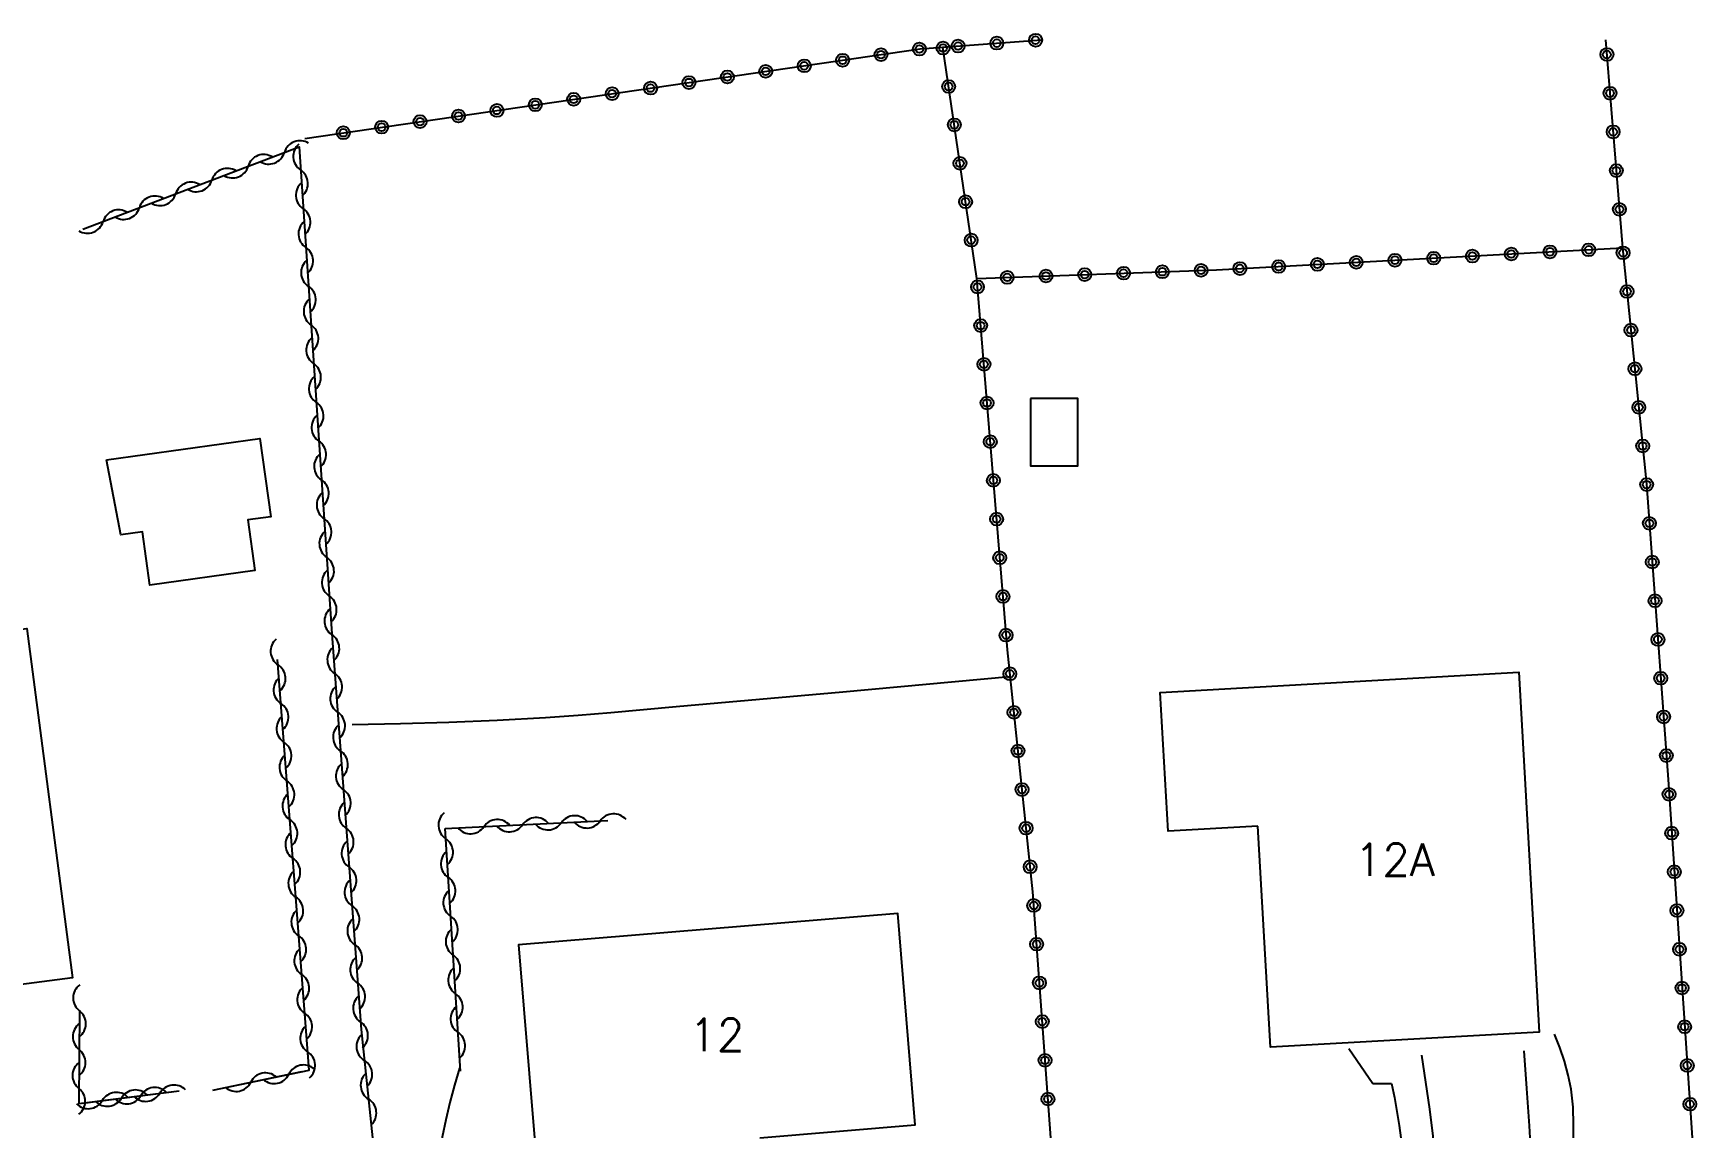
# Model space of a CAD drawing. Header units: millimetres. Extents: x 182998 to 184000, y 151998 to 153001.
# Drawn here: x 183479.6 to 183543.9, y 152000 to 152042.7 of the extents above; entities that cross this region are included whole.
import ezdxf
from ezdxf.enums import TextEntityAlignment as Align

# ---------------------------------------------------------------- set-up
doc = ezdxf.new("R2010")
doc.units = ezdxf.units.MM
doc.layers.get('0').update_dxf_attribs({"linetype": 'CONTINUOUS'})
for name, color, linetype in [('W0071', 7, 'CONTINUOUS'), ('W0101', 7, 'CONTINUOUS'), ('W0104', 1, 'CONTINUOUS'), ('W0211', 2, 'CONTINUOUS'), ('W0310', 3, 'CONTINUOUS'), ('W0323', 7, 'CONTINUOUS'), ('W0330', 7, 'CONTINUOUS'), ('W0991', 7, 'CONTINUOUS')]:
    doc.layers.add(name, color=color, linetype=linetype)
doc.styles.get("Standard").update_dxf_attribs({"font": 'romans.shx', "width": 0.85})

# ---------------------------------------------------------------- blocks, each defined once
blk = doc.blocks.new('t310o')
at = {"color": 0, "linetype": 'Continuous'}
for centre, start, end in [((-0.5, 0.375), 216.8699, 323.1304), ((0.5, -0.375), 36.8699, 143.1303)]:
    blk.add_arc(centre, 0.625, start, end, dxfattribs=at)
blk = doc.blocks.new('t323o')
at = {"color": 0, "linetype": 'Continuous'}
for radius in [0.25, 0.15]:
    blk.add_circle((0, 0), radius, dxfattribs=at)

msp = doc.modelspace()

# ---------------------------------------------------------------- linework, layer by layer
at = {"layer": 'W0071'}
for points in [[(183533.225, 152003.191), (183533.385, 152002.148), (183533.532, 152001.103), (183533.666, 152000.056), (183533.672, 152000)], [(183537.184, 152003.359), (183537.288, 152001.908), (183537.383, 152000.455), (183537.411, 152000)]]:
    msp.add_lwpolyline(points, dxfattribs=at)
at = {"layer": 'W0101'}
for points in [[(183473.873, 152005.237), (183472.544, 152015.394), (183470.735, 152015.478), (183470.339, 152018.499), (183479.333, 152019.676), (183481.1, 152006.183), (183473.873, 152005.237)], [(183526.909, 152012.036), (183523.432, 152011.841), (183523.131, 152017.207), (183536.994, 152017.984), (183537.774, 152004.078), (183527.387, 152003.496), (183526.909, 152012.036)]]:
    msp.add_lwpolyline(points, close=True, dxfattribs=at)
msp.add_lwpolyline([(183507.656, 152000), (183513.659, 152000.495), (183512.985, 152008.664), (183498.331, 152007.456), (183498.946, 152000)], dxfattribs=at)
at = {"layer": 'W0104'}
for points in [[(183518.121, 152028.568), (183518.121, 152025.957), (183519.946, 152025.957), (183519.946, 152028.568), (183518.121, 152028.568)], [(183482.412, 152026.195), (183488.335, 152027.022), (183488.757, 152023.996), (183487.872, 152023.873), (183488.146, 152021.913), (183484.089, 152021.347), (183483.801, 152023.411), (183482.961, 152023.293), (183482.412, 152026.195), (183482.412, 152026.195), (183482.412, 152026.195)]]:
    msp.add_lwpolyline(points, close=True, dxfattribs=at)
at = {"layer": 'W0211'}
for points in [[(183539.1, 152000), (183539.105, 152000.495), (183539.085, 152001.185), (183539.008, 152001.872), (183538.9, 152002.42), (183538.756, 152002.96), (183538.576, 152003.489), (183538.363, 152004.005)], [(183530.418, 152003.443), (183531.345, 152002.096)], [(183496.057, 152002.684), (183495.856, 152002.025), (183495.676, 152001.361), (183495.519, 152000.691), (183495.383, 152000.017), (183495.38, 152000)], [(183531.345, 152002.096), (183532.074, 152002.096)], [(183532.074, 152002.096), (183532.181, 152001.558), (183532.278, 152001.019), (183532.364, 152000.477), (183532.43, 152000)]]:
    msp.add_lwpolyline(points, dxfattribs=at)
at = {"layer": 'W0310'}
for points in [[(183481.498, 152035.104), (183489.85, 152038.289), (183491.118, 152019.474), (183492.248, 152004.185), (183492.695, 152000)], [(183486.518, 152001.843), (183490.237, 152002.615), (183489.024, 152018.482)], [(183495.495, 152011.948), (183501.783, 152012.257)], [(183496.085, 152002.571), (183495.495, 152011.948)], [(183481.367, 152004.928), (183481.339, 152001.32), (183485.224, 152001.816)], [(183486.518, 152001.843), (183489.955, 152002.556)], [(183481.498, 152001.34), (183485.224, 152001.816)]]:
    msp.add_lwpolyline(points, dxfattribs=at)
at = {"layer": 'W0323'}
for points in [[(183490.075, 152038.617), (183513.853, 152042.071), (183518.54, 152042.426)], [(183540.344, 152042.426), (183541, 152034.38)], [(183516.043, 152033.2), (183514.733, 152042.138)], [(183518.9, 152000), (183518.206, 152009.506), (183517.223, 152018.855), (183516.043, 152033.2), (183525.307, 152033.537), (183541, 152034.38), (183541.927, 152025.257), (183542.77, 152013.663), (183543.684, 152000)]]:
    msp.add_lwpolyline(points, dxfattribs=at)
at = {"layer": 'W0330'}
msp.add_lwpolyline([(183491.901, 152015.962), (183493.769, 152016), (183495.636, 152016.06), (183497.503, 152016.141), (183499.369, 152016.243), (183500.633, 152016.331), (183501.897, 152016.437), (183503.159, 152016.552), (183504.422, 152016.664), (183507.644, 152016.945), (183510.865, 152017.231), (183514.086, 152017.521), (183517.307, 152017.816)], dxfattribs=at)

# ---------------------------------------------------------------- block references
at = {"layer": 'W0310'}
for p, rotation in [((183489.286, 152038.074), 20.87625900402506), ((183489.91, 152037.394), 273.8560016324937), ((183487.885, 152037.54), 20.87625900402506), ((183486.483, 152037.005), 20.87625900402506), ((183483.68, 152035.936), 20.87625900402506), ((183485.082, 152036.471), 20.87625900402506), ((183490.011, 152035.897), 273.8560016324937), ((183482.279, 152035.402), 20.87625900402506), ((183490.112, 152034.401), 273.8560016324937), ((183490.213, 152032.904), 273.8560016324937), ((183490.314, 152031.407), 273.8560016324937), ((183490.414, 152029.911), 273.8560016324937), ((183490.515, 152028.414), 273.8560016324937), ((183490.616, 152026.918), 273.8560016324937), ((183490.717, 152025.421), 273.8560016324937), ((183490.818, 152023.924), 273.8560016324937), ((183490.919, 152022.428), 273.8560016324937), ((183491.02, 152020.931), 273.8560016324937), ((183491.121, 152019.435), 274.227937934472), ((183489.04, 152018.271), 94.37122977130045), ((183491.231, 152017.939), 274.227937934472), ((183489.155, 152016.775), 94.37122977130045), ((183491.342, 152016.443), 274.227937934472), ((183489.269, 152015.28), 94.37122977130045), ((183491.453, 152014.947), 274.227937934472), ((183489.383, 152013.784), 94.37122977130045), ((183491.563, 152013.451), 274.227937934472), ((183489.498, 152012.288), 94.37122977130045), ((183491.674, 152011.955), 274.227937934472), ((183495.52, 152011.554), 93.6006479050209), ((183496.993, 152012.021), 2.814320484405523), ((183498.491, 152012.095), 2.814320484405523), ((183499.989, 152012.169), 2.814320484405523), ((183501.488, 152012.242), 2.814320484405523), ((183489.612, 152010.793), 94.37122977130045), ((183491.784, 152010.459), 274.227937934472), ((183495.614, 152010.057), 93.6006479050209), ((183489.726, 152009.297), 94.37122977130045), ((183491.895, 152008.963), 274.227937934472), ((183495.708, 152008.559), 93.6006479050209), ((183489.841, 152007.802), 94.37122977130045), ((183492.005, 152007.467), 274.227937934472), ((183495.802, 152007.062), 93.6006479050209), ((183489.955, 152006.306), 94.37122977130045), ((183492.116, 152005.971), 274.227937934472), ((183495.896, 152005.565), 93.6006479050209), ((183481.367, 152004.904), 269.5655927416365), ((183490.069, 152004.81), 94.37122977130045), ((183492.227, 152004.475), 274.227937934472), ((183495.991, 152004.068), 93.6006479050209), ((183481.355, 152003.404), 269.5655927416365), ((183490.184, 152003.315), 94.37122977130045), ((183492.376, 152002.983), 276.0914804516917), ((183481.344, 152001.904), 269.5655927416365), ((183487.987, 152002.148), 11.72038654652999), ((183487.987, 152002.148), 11.72038654652012), ((183489.456, 152002.453), 11.72038654652999), ((183489.456, 152002.453), 11.72038654652012), ((183492.536, 152001.492), 276.0914804516917), ((183482.248, 152001.436), 7.277965287871304), ((183482.986, 152001.53), 7.277965287828876), ((183483.736, 152001.626), 7.277965287871304), ((183484.474, 152001.72), 7.277965287828876)]:
    msp.add_blockref('t310o', p, dxfattribs=dict(at, rotation=rotation))
at = {"layer": 'W0323'}
for p, rotation in [((183513.826, 152042.067), 8.265596043022532), ((183514.738, 152042.105), 98.3388792052666), ((183515.321, 152042.182), 4.333782663704267), ((183516.817, 152042.296), 4.333782663704267), ((183518.313, 152042.409), 4.333782663704267), ((183509.373, 152041.42), 8.265596043022532), ((183510.857, 152041.636), 8.265596043022532), ((183512.342, 152041.851), 8.265596043022532), ((183540.391, 152041.856), 274.6580825412611), ((183504.919, 152040.773), 8.265596043022532), ((183506.404, 152040.989), 8.265596043022532), ((183507.888, 152041.205), 8.265596043022532), ((183500.466, 152040.126), 8.265596043022532), ((183501.951, 152040.342), 8.265596043022532), ((183503.435, 152040.558), 8.265596043022532), ((183514.955, 152040.621), 98.3388792052666), ((183540.513, 152040.361), 274.6580825412611), ((183496.013, 152039.479), 8.265596043022532), ((183497.497, 152039.695), 8.265596043022532), ((183498.982, 152039.911), 8.265596043022532), ((183491.56, 152038.832), 8.265596043022532), ((183493.044, 152039.048), 8.265596043022532), ((183494.529, 152039.264), 8.265596043022532), ((183515.173, 152039.137), 98.3388792052666), ((183540.635, 152038.866), 274.6580825412611), ((183515.39, 152037.652), 98.3388792052666), ((183540.756, 152037.37), 274.6580825412611), ((183515.608, 152036.168), 98.3388792052666), ((183540.878, 152035.875), 274.6580825412611), ((183515.826, 152034.684), 98.3388792052666), ((183539.691, 152034.31), 3.074912964315766), ((183527.708, 152033.666), 3.074912964315766), ((183529.206, 152033.747), 3.074912964315766), ((183530.704, 152033.827), 3.074912964315766), ((183532.202, 152033.908), 3.074912964315766), ((183533.7, 152033.988), 3.074912964315766), ((183535.197, 152034.069), 3.074912964315766), ((183536.695, 152034.149), 3.074912964315766), ((183538.193, 152034.23), 3.074912964315766), ((183541.019, 152034.192), 275.8008013919489), ((183517.217, 152033.243), 2.085516430466596), ((183518.716, 152033.297), 2.085516430466596), ((183520.215, 152033.352), 2.085516430466596), ((183521.714, 152033.407), 2.085516430466596), ((183523.213, 152033.461), 2.085516430466596), ((183524.712, 152033.516), 2.085516430466596), ((183526.21, 152033.586), 3.074912964315766), ((183516.07, 152032.876), 94.70163187821382), ((183541.171, 152032.7), 275.8008013919489), ((183516.193, 152031.381), 94.70163187821382), ((183541.322, 152031.208), 275.8008013919489), ((183516.316, 152029.886), 94.70163187821382), ((183541.474, 152029.715), 275.8008013919489), ((183516.439, 152028.391), 94.70163187821382), ((183541.626, 152028.223), 275.8008013919489), ((183516.562, 152026.896), 94.70163187821382), ((183541.777, 152026.731), 275.8008013919489), ((183516.685, 152025.401), 94.70163187821382), ((183541.928, 152025.238), 274.1575762344033), ((183516.807, 152023.906), 94.70163187821382), ((183542.037, 152023.742), 274.1575762344033), ((183516.93, 152022.411), 94.70163187821382), ((183542.146, 152022.246), 274.1575762344033), ((183517.053, 152020.916), 94.70163187821382), ((183542.254, 152020.75), 274.1575762344033), ((183517.176, 152019.421), 94.70163187821382), ((183542.363, 152019.254), 274.1575762344033), ((183517.32, 152017.928), 96.00300113957618), ((183542.472, 152017.758), 274.1575762344033), ((183517.477, 152016.437), 96.00300113957618), ((183542.581, 152016.262), 274.1575762344033), ((183517.634, 152014.945), 96.00300113957618), ((183542.689, 152014.766), 274.1575762344033), ((183517.791, 152013.453), 96.00300113957618), ((183542.796, 152013.27), 273.8304178653942), ((183517.948, 152011.961), 96.00300113957618), ((183542.896, 152011.773), 273.8304178653942), ((183518.105, 152010.469), 96.00300113957618), ((183542.996, 152010.276), 273.8304178653942), ((183518.245, 152008.976), 94.17452900559304), ((183543.097, 152008.78), 273.8304178653942), ((183518.354, 152007.48), 94.17452900559304), ((183543.197, 152007.283), 273.8304178653942), ((183518.463, 152005.984), 94.17452900559304), ((183543.297, 152005.787), 273.8304178653942), ((183518.572, 152004.488), 94.17452900559304), ((183543.397, 152004.29), 273.8304178653942), ((183518.681, 152002.992), 94.17452900559304), ((183543.497, 152002.793), 273.8304178653942), ((183518.791, 152001.496), 94.17452900559304), ((183543.598, 152001.297), 273.8304178653942)]:
    msp.add_blockref('t323o', p, dxfattribs=dict(at, rotation=rotation))

# ---------------------------------------------------------------- texts
at = {"layer": 'W0991'}
for s, p in [('12A', (183532.191, 152010.74)), ('12', (183505.995, 152003.976))]:
    msp.add_text(s, height=1.25, dxfattribs=at).set_placement(p, align=Align.MIDDLE_CENTER)

doc.saveas('drawing.dxf')
